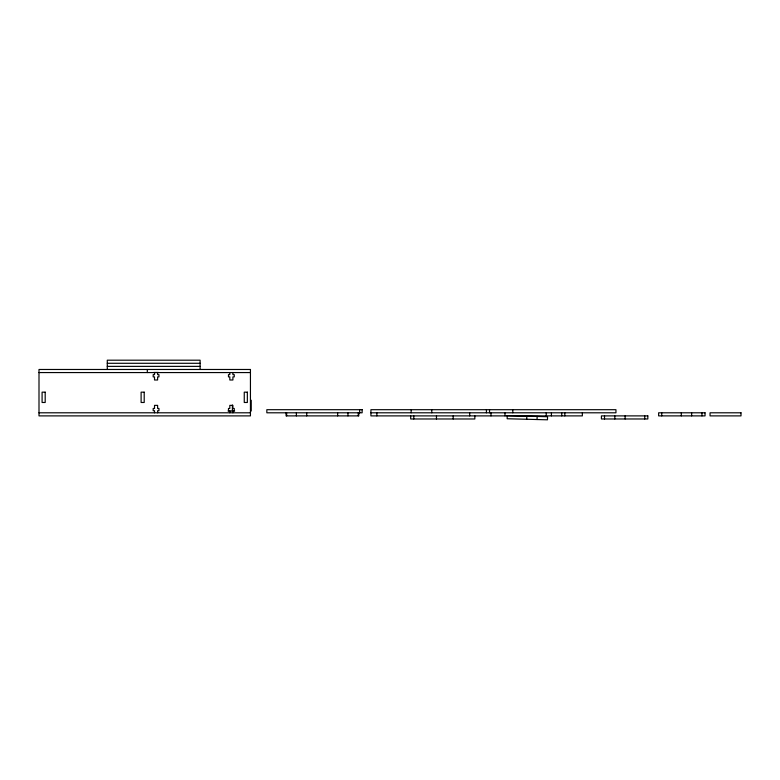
<?xml version="1.0" encoding="UTF-8"?>
<svg xmlns="http://www.w3.org/2000/svg" width="780" height="780" viewBox="0 0 780 780"><rect width="100%" height="100%" fill="white"/><g stroke="black" fill="none" stroke-linecap="round" stroke-linejoin="round"><path stroke-width="1.17" d="M526.744 419.269L526.822 416.179M537.059 419.533L537.137 416.442M107.279 363.285L200.109 363.285M107.279 366.376L200.109 366.376M153.719 372.46L158.476 372.46M39 372.567L250.439 372.567M228.062 411.04L234.682 411.04M39 412.796L250.439 412.796M370.919 412.796L615.947 412.796L615.947 409.695L370.919 409.695L370.919 415.886L582.358 415.886L582.358 412.796M701.951 412.796L701.951 415.886M691.636 412.796L691.636 415.886M681.32 412.796L681.32 415.886M661.723 412.796L661.723 415.886M644.728 415.886L644.728 418.977M625.131 415.886L625.131 418.977M614.816 415.886L614.816 418.977M604.51 415.886L604.51 418.977M564.827 412.796L564.827 415.886M561.736 412.796L561.736 415.886M551.421 412.796L551.421 415.886M546.234 412.796L546.234 415.886M512.801 409.695L512.801 412.796M504.982 412.796L504.982 415.886M491 412.796L491 415.886M489.538 409.695L489.538 412.796M486.437 409.695L486.437 412.796M474.844 415.886L474.844 418.977L410.69 418.977L410.69 415.886M469.697 412.796L469.697 415.886M453.18 415.886L453.18 418.977M436.469 415.886L436.469 418.977M431.779 409.695L431.779 412.796M413.78 415.886L413.78 418.977M411.148 409.695L411.148 412.796M376.867 412.796L376.867 415.886M359.658 409.695L359.658 412.796M358.819 412.796L358.819 415.886L286.075 415.886L286.075 412.796M358.273 412.796L358.273 415.886M347.958 412.796L347.958 415.886M337.642 412.796L337.642 415.886M306.706 412.796L306.706 415.886M296.39 412.796L296.39 415.886M286.621 412.796L286.621 415.886M251.219 400.208L251.219 411.04M232.908 372.567L232.908 374.634L234.253 374.634L234.253 376.896L232.908 376.896L232.908 379.997L229.817 379.997L229.817 376.896L228.472 376.896L228.472 374.634L229.817 374.634L229.817 372.567M232.908 412.796L232.908 410.728L234.253 410.728L234.253 408.457L232.908 408.457L232.908 405.366L229.817 405.366L229.817 408.457L228.472 408.457L228.472 410.728L229.817 410.728L229.817 412.796M232.391 405.025L232.391 411.04M200.109 369.476L200.109 360.194L107.279 360.194L107.279 369.476M157.618 372.567L157.618 374.634L158.954 374.634L158.954 376.896L157.618 376.896L157.618 379.997L154.518 379.997L154.518 376.896L153.182 376.896L153.182 374.634L154.518 374.634L154.518 372.567M157.618 412.796L157.618 410.728L158.954 410.728L158.954 408.457L157.618 408.457L157.618 405.366L154.518 405.366L154.518 408.457L153.182 408.457L153.182 410.728L154.518 410.728L154.518 412.796M147.303 369.476L147.303 372.567M507.234 415.662L507.156 418.753L547.472 419.806L547.55 416.715L507.234 415.662M250.439 369.476L39 369.476L39 415.886L250.439 415.886L250.439 369.476M45.191 392.165L42.091 392.165L42.091 402.48L45.191 402.48L45.191 392.165M144.203 392.165L141.112 392.165L141.112 402.48L144.203 402.48L144.203 392.165M247.348 392.165L244.257 392.165L244.257 402.48L247.348 402.48L247.348 392.165M362.135 409.695L266.838 409.695L266.838 412.796L362.135 412.796L362.135 409.695M705.042 412.796L658.632 412.796L658.632 415.886L705.042 415.886L705.042 412.796M741 412.796L710.053 412.796L710.053 415.886L741 415.886L741 412.796M647.829 415.886L601.409 415.886L601.409 418.977L647.829 418.977L647.829 415.886"/></g></svg>
